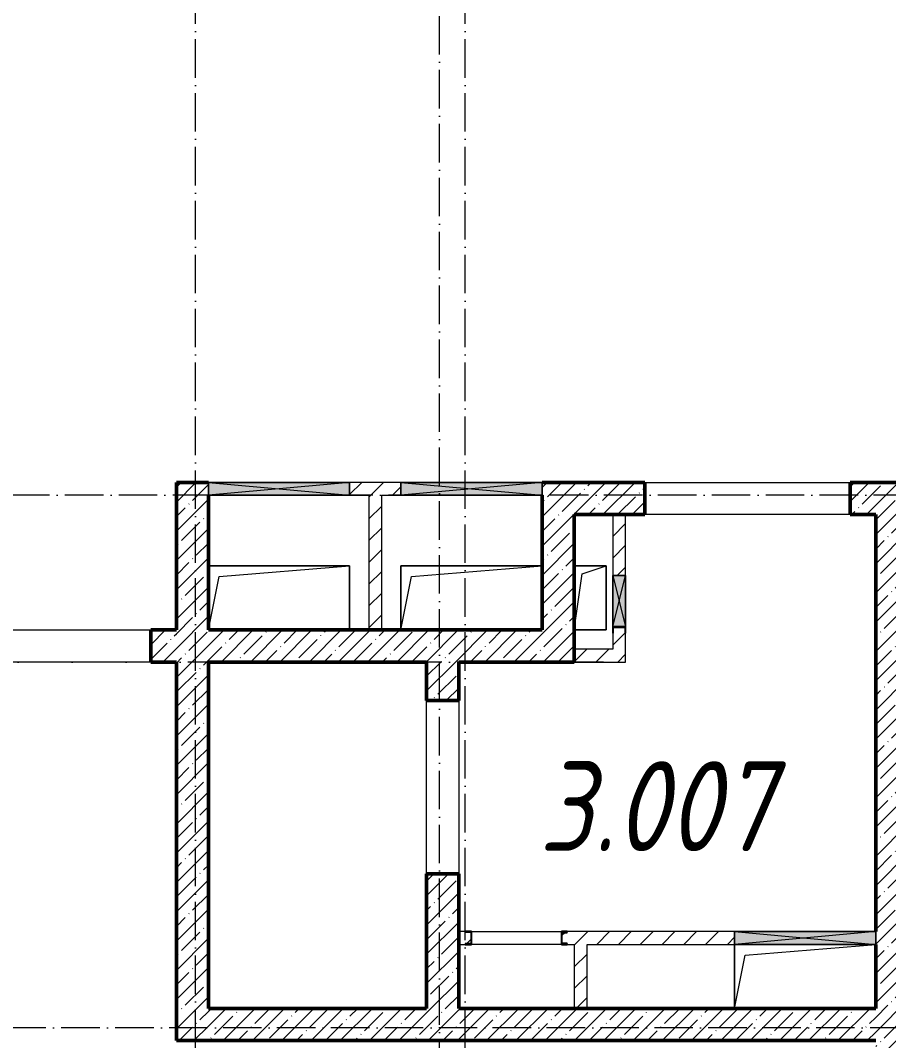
# Model space of a CAD drawing. Header units: millimetres. Extents: x -12989 to 629078, y -109036 to 555275.
# Drawn here: x 529895 to 536660, y -31685 to -23735 of the extents above; entities that cross this region are included whole.
import ezdxf

# ---------------------------------------------------------------- set-up
doc = ezdxf.new("R2010")
doc.units = ezdxf.units.MM
doc.linetypes.add('50_200_ШТРИХ_1Т_ш5_п1_п1_', pattern=[700, 500, -100, 0, -100])
for name, color, linetype, lineweight in [('A-DETL-GENF-OTLN', 7, 'Continuous', 9), ('A-FLOR-____-OTLN', 7, 'Continuous', 9), ('A-GENM-____-MCUT', 7, 'Continuous', 25), ('A-GENM-____-OTLN', 7, 'Continuous', 9), ('A-GENM-____-OTLN-1', 7, 'Continuous', 25), ('A-GLAZ-____-OTLN', 7, 'Continuous', 9), ('A-WALL-____-MCUT-2', 7, 'Continuous', 50), ('A-WALL-____-OTLN', 7, 'Continuous', 9), ('A-WALL-____-PATT-1', 7, 'Continuous', 9), ('A-WALL-FNSH-MCUT-1', 7, 'Continuous', 9), ('I-WALL-____-OTLN', 7, 'Continuous', 9), ('S-GRID-____-OTLN-1', 7, '50_200_ШТРИХ_1Т_ш5_п1_п1_', 9), ('Марки помещений', 7, 'Continuous', 9)]:
    doc.layers.add(name, color=color, linetype=linetype, lineweight=lineweight)
doc.styles.add('ISOCPEUR_I_2', font='isocpeui.ttf', dxfattribs={"width": 0.85, "height": 2.3})
pattern_1 = [(45, (523510.01, -90515.61), (-84.85281, 84.85281), [])]
pattern_2 = [(45, (523510, -90515.61), (-114.04925, 114.04925), []), (45, (523624.06, -90515.61), (-114.04925, 114.04925), [201.612, -40.322, 3.353, -36.97])]

# ---------------------------------------------------------------- blocks, each defined once
blk = doc.blocks.new('154_Фахверк_СКБ_Швеллер - Тип_100_3960_зеркало-28515619-АР1_План отверстий 3 этажа в осях 1-64_Ю-ЯЯ')
at = {"layer": 'A-GENM-____-MCUT'}
for p, q in [((175, 50), (125, 50)), ((125, 50), (125, -50)), ((128, 47), (175, 47)), ((128, -47), (128, 47)), ((175, 47), (175, 50)), ((125, -50), (175, -50)), ((175, -47), (128, -47)), ((175, -50), (175, -47))]:
    blk.add_line(p, q, dxfattribs=at)
blk = doc.blocks.new('154_Стойка_СКБ_Швеллер - СМ-2180_100-28318692-АР1_План отверстий 3 этажа в осях 1-64_Ю-ЯЯ')
at = {"layer": 'A-GENM-____-MCUT'}
for p, q in [((171, 50), (125, 50)), ((125, 50), (125, -50)), ((129.5, 42.4), (171, 42.4)), ((129.5, -42.4), (129.5, 42.4)), ((171, 42.4), (171, 50)), ((125, -50), (171, -50)), ((171, -42.4), (129.5, -42.4)), ((171, -50), (171, -42.4))]:
    blk.add_line(p, q, dxfattribs=at)
blk = doc.blocks.new('AR_Отверстие прямоугольное _в плите_ - AR_Отверстие прямоугольное _в плите_-V187-АР1_План отверстий 3 этажа в осях 1-64_Ю-ЯЯ')
at = {"layer": 'A-GENM-____-OTLN'}
for p, q in [((-550, 250), (-550, -250)), ((-466.7, 166.7), (550, 250)), ((-550, -250), (-466.7, 166.7))]:
    blk.add_line(p, q, dxfattribs=at)
blk = doc.blocks.new('AR_Отверстие прямоугольное _в плите_ - AR_Отверстие прямоугольное _в плите_-V169-АР1_План отверстий 3 этажа в осях 1-64_Ю-ЯЯ')
at = {"layer": 'A-GENM-____-OTLN'}
for p, q in [((125, 250), (-125, 250)), ((-62.5, 187.5), (125, 250)), ((125, -250), (125, 250)), ((-125, -250), (-62.5, 187.5)), ((-125, -250), (125, -250))]:
    blk.add_line(p, q, dxfattribs=at)
blk = doc.blocks.new('AR_Отверстие прямоугольное _в плите_ - AR_Отверстие прямоугольное _в плите_-V201-АР1_План отверстий 3 этажа в осях 1-64_Ю-ЯЯ')
at = {"layer": 'A-GENM-____-OTLN'}
for p, q in [((550, 250), (-550, 250)), ((-550, 250), (-550, -249.7)), ((-466.7, 166.7), (550, 250)), ((-549.9, -249.7), (-466.7, 166.7))]:
    blk.add_line(p, q, dxfattribs=at)
blk = doc.blocks.new('AR_Отверстие прямоугольное _в плите_ - AR_Отверстие прямоугольное _в плите_-V207-АР1_План отверстий 3 этажа в осях 1-64_Ю-ЯЯ')
at = {"layer": 'A-GENM-____-OTLN'}
for p, q in [((550, 250), (-550, 250)), ((-466.7, 166.7), (550, 250)), ((550, -250), (550, 250)), ((-550, -250), (-466.7, 166.7))]:
    blk.add_line(p, q, dxfattribs=at)
blk = doc.blocks.new('AR_Отверстие прямоугольное _в стене_ - AR_Отверстие прямоугольное _в стене__ОВ-36913595-АР1_План отверстий 3 этажа в осях 1-64_Ю-ЯЯ')
at = {"layer": 'A-GLAZ-____-OTLN'}
blk.add_hatch(color=256, dxfattribs=at).paths.add_polyline_path([(550, -50), (550, 50), (-550, 50), (-550, -50), (423.3, -50)], flags=0)
at = {"layer": 'A-DETL-GENF-OTLN'}
for p, q in [((-550, -50), (-550, 50)), ((-550, 50), (550, 50)), ((550, 50), (-550, -50)), ((-550, 50), (550, -50)), ((550, 50), (-550, 50)), ((-550, 50), (-550, -50)), ((550, 50), (550, -50)), ((550, -50), (550, 50)), ((550, -50), (-550, -50)), ((-550, -50), (550, -50))]:
    blk.add_line(p, q, dxfattribs=at)
blk = doc.blocks.new('AR_Отверстие прямоугольное _в стене_ - AR_Отверстие прямоугольное _в стене__ОВ-36916333-АР1_План отверстий 3 этажа в осях 1-64_Ю-ЯЯ')
at = {"layer": 'A-GLAZ-____-OTLN'}
blk.add_hatch(color=256, dxfattribs=at).paths.add_polyline_path([(-141.8, -50), (550, -50), (550, 50), (-550, 50), (-550, -50)], flags=0)
at = {"layer": 'A-DETL-GENF-OTLN'}
for p, q in [((-550, -50), (-550, 50)), ((-550, 50), (550, 50)), ((550, 50), (-550, -50)), ((-550, 50), (550, -50)), ((550, 50), (-550, 50)), ((-550, 50), (-550, -50)), ((550, 50), (550, -50)), ((550, -50), (550, 50)), ((550, -50), (-550, -50)), ((-550, -50), (550, -50))]:
    blk.add_line(p, q, dxfattribs=at)
blk = doc.blocks.new('AR_Отверстие прямоугольное _в стене_ - AR_Отверстие прямоугольное _в стене__ОВ-36914865-АР1_План отверстий 3 этажа в осях 1-64_Ю-ЯЯ')
at = {"layer": 'A-GLAZ-____-OTLN'}
blk.add_hatch(color=256, dxfattribs=at).paths.add_polyline_path([(-200, 50), (-200, -50), (200, -50), (200, 50)], flags=0)
at = {"layer": 'A-DETL-GENF-OTLN'}
for p, q in [((-200, 50), (200, 50)), ((200, 50), (-200, -50)), ((-200, 50), (200, -50)), ((200, 50), (-200, 50)), ((200, 50), (200, -50)), ((200, -50), (200, 50)), ((200, -50), (-200, -50)), ((-200, -50), (200, -50))]:
    blk.add_line(p, q, dxfattribs=at)
blk = doc.blocks.new('AR_Отверстие прямоугольное _в стене__БезПР - AR_Отверстие прямоугольное _в стене__БезПР-36429225-АР1_План отверстий 3 этажа в осях 1-64_Ю-ЯЯ')
at = {"layer": 'A-GLAZ-____-OTLN'}
blk.add_hatch(color=256, dxfattribs=at).paths.add_polyline_path([(550, -50), (550, 50), (-550, 50), (-550, -50)], flags=0)
at = {"layer": 'A-DETL-GENF-OTLN'}
for p, q in [((-550, -50), (-550, 50)), ((-550, 50), (550, 50)), ((550, 50), (-550, -50)), ((-550, 50), (550, -50)), ((550, 50), (-550, 50)), ((-550, 50), (-550, -50)), ((550, 50), (550, -50)), ((550, -50), (550, 50)), ((550, -50), (-550, -50)), ((-550, -50), (550, -50))]:
    blk.add_line(p, q, dxfattribs=at)
at = {"layer": 'A-GLAZ-____-OTLN'}
blk.add_line((550, 50), (-550, 50), dxfattribs=at)
blk = doc.blocks.new('3эт')
at = {"layer": 'S-GRID-____-OTLN-1', "color": 251, "ltscale": 0.6, "true_color": 0x636466}
for p, q in [((291520.7, -33971.9), (291520.7, 4029.4)), ((293420.7, -33791.8), (293420.7, 4029.4)), ((293620.7, -33971.9), (293620.7, 3765.1)), ((387845.1, -23782.4), (279101.9, -23782.4)), ((294700.1, -25082.4), (279101.9, -25082.4)), ((359250.7, -27932.4), (279101.9, -27932.4))]:
    blk.add_line(p, q, dxfattribs=at)

msp = doc.modelspace()

# ---------------------------------------------------------------- hatches: boundary and pattern name
at = {"layer": 'A-WALL-____-PATT-1'}
h = msp.add_hatch(dxfattribs=at)
h.set_pattern_fill('FP_12', color=256, style=0, pattern_type=2)
h.set_pattern_definition(pattern_2)
h.paths.add_polyline_path([(531360.0077, -31684.5723), (531360.0077, -27334.5723), (531110.0077, -27334.5723), (531110.0077, -31684.5723)], flags=0)
h = msp.add_hatch(dxfattribs=at)
h.set_pattern_fill('FP_7', color=256, style=0, pattern_type=2)
h.set_pattern_definition(pattern_1)
h.paths.add_polyline_path([(532860.0077, -27434.5723), (532860.0077, -27334.5723), (532460.0077, -27334.5723), (532460.0077, -27434.5723), (532710.0077, -27434.5723)], flags=0)
h = msp.add_hatch(dxfattribs=at)
h.set_pattern_fill('FP_12', color=256, style=0, pattern_type=2)
h.set_pattern_definition(pattern_2)
h.paths.add_polyline_path([(536560.0077, -27584.5723), (536560.0077, -27334.5723), (536360.0077, -27334.5723), (536360.0077, -27584.5723)], flags=0)
h.paths.add_polyline_path([(534760.0077, -27584.5723), (534760.0077, -27334.5723), (533960.0077, -27334.5723), (533960.0077, -27584.5723), (534210.0077, -27584.5723)], flags=0)
h = msp.add_hatch(dxfattribs=at)
h.set_pattern_fill('FP_12', color=256, style=0, pattern_type=2)
h.set_pattern_definition(pattern_2)
h.paths.add_polyline_path([(536560.0077, -34834.5723), (536810.0077, -34834.5723), (536810.0077, -27334.5723), (536560.0077, -27334.5723), (536560.0077, -33292.1615)], flags=0)
h = msp.add_hatch(dxfattribs=at)
h.set_pattern_fill('FP_7', color=256, style=0, pattern_type=2)
h.set_pattern_definition(pattern_1)
h.paths.add_polyline_path([(532710.0077, -28484.5723), (532710.0077, -27434.5723), (532610.0077, -27434.5723), (532610.0077, -28484.5723)], flags=0)
h = msp.add_hatch(dxfattribs=at)
h.set_pattern_fill('FP_12', color=256, style=0, pattern_type=2)
h.set_pattern_definition(pattern_2)
h.paths.add_polyline_path([(534210.0077, -28484.5723), (534210.0077, -27584.5723), (533960.0077, -27584.5723), (533960.0077, -28484.5723), (534100.7675, -28484.5723)], flags=0)
h = msp.add_hatch(dxfattribs=at)
h.set_pattern_fill('FP_7', color=256, style=0, pattern_type=2)
h.set_pattern_definition(pattern_1)
h.paths.add_polyline_path([(534610.0077, -28734.5723), (534610.0077, -28509.5723), (534607.0077, -28509.5723), (534607.0077, -28462.5723), (534513.0077, -28462.5723), (534513.0077, -28509.5723), (534510.0077, -28509.5723), (534510.0077, -28734.5723)], flags=0)
h.paths.add_polyline_path([(534610.0077, -28059.5723), (534610.0077, -27584.5723), (534510.0077, -27584.5723), (534510.0077, -28059.5723), (534564.7696, -28059.5723)], flags=0)
h = msp.add_hatch(dxfattribs=at)
h.set_pattern_fill('FP_12', color=256, style=0, pattern_type=2)
h.set_pattern_definition(pattern_2)
h.paths.add_polyline_path([(531110.0077, -28734.5723), (531110.0077, -28484.5723), (530910.0077, -28484.5723), (530910.0077, -28734.5723)], flags=0)
h.paths.add_polyline_path([(529060.0077, -28734.5723), (529310.0077, -28734.5723), (529310.0077, -28484.5723), (529060.0077, -28484.5723)], flags=0)
h = msp.add_hatch(dxfattribs=at)
h.set_pattern_fill('FP_12', color=256, style=0, pattern_type=2)
h.set_pattern_definition(pattern_2)
h.paths.add_polyline_path([(534100.7675, -28734.5723), (534210.0077, -28734.5723), (534210.0077, -28484.5723), (531360.0077, -28484.5723), (531360.0077, -28734.5723), (533310.0077, -28734.5723)], flags=0)
h = msp.add_hatch(dxfattribs=at)
h.set_pattern_fill('FP_7', color=256, style=0, pattern_type=2)
h.set_pattern_definition(pattern_1)
h.paths.add_polyline_path([(534510.0077, -28734.5723), (534510.0077, -28634.5723), (534210.0077, -28634.5723), (534210.0077, -28734.5723)], flags=0)
h = msp.add_hatch(dxfattribs=at)
h.set_pattern_fill('FP_12', color=256, style=0, pattern_type=2)
h.set_pattern_definition(pattern_2)
h.paths.add_polyline_path([(533060.0077, -31434.5723), (533310.0077, -31434.5723), (533310.0077, -30384.9198), (533060.0077, -30384.9198)], flags=0)
h.paths.add_polyline_path([(533310.0077, -29034.9198), (533310.0077, -28734.5723), (533060.0077, -28734.5723), (533060.0077, -29034.9198)], flags=0)
h = msp.add_hatch(dxfattribs=at)
h.set_pattern_fill('FP_7', color=256, style=0, pattern_type=2)
h.set_pattern_definition(pattern_1)
h.paths.add_polyline_path([(533360.0077, -30934.5723), (533360.0077, -30931.5723), (533407.0077, -30931.5723), (533407.0077, -30837.5723), (533360.0077, -30837.5723), (533360.0077, -30834.5723), (533310.0077, -30834.5723), (533310.0077, -30934.5723)], flags=0)
h.paths.add_polyline_path([(534310.0077, -30934.5723), (535460.0077, -30934.5723), (535460.0077, -30834.5723), (534156.0077, -30834.5723), (534156.0077, -30842.1723), (534114.5077, -30842.1723), (534114.5077, -30926.9723), (534156.0077, -30926.9723), (534156.0077, -30934.5723), (534210.0077, -30934.5723)], flags=0)
h = msp.add_hatch(dxfattribs=at)
h.set_pattern_fill('FP_7', color=256, style=0, pattern_type=2)
h.set_pattern_definition(pattern_1)
h.paths.add_polyline_path([(534310.0077, -31434.5723), (534310.0077, -30934.5723), (534210.0077, -30934.5723), (534210.0077, -31434.5723)], flags=0)
h = msp.add_hatch(dxfattribs=at)
h.set_pattern_fill('FP_12', color=256, style=0, pattern_type=2)
h.set_pattern_definition(pattern_2)
h.paths.add_polyline_path([(536560.0077, -31684.5723), (536560.0077, -31434.5723), (531360.0077, -31434.5723), (531360.0077, -31684.5723), (535868.2317, -31684.5723)], flags=0)

# ---------------------------------------------------------------- linework, layer by layer
at = {"layer": 'A-FLOR-____-OTLN'}
for p, q in [((531360.0077, -27984.5723), (532460.0077, -27984.5723)), ((532460.0077, -27984.5723), (532460.0077, -28484.5723)), ((532860.0077, -27984.9198), (533960.0077, -27984.9198)), ((532860.0077, -28484.5723), (532860.0077, -27984.9198)), ((534210.0077, -27984.5723), (534460.0077, -27984.5723)), ((534460.0077, -27984.5723), (534460.0077, -28484.5723)), ((534460.0077, -28484.5723), (534210.0077, -28484.5723)), ((535460.0077, -31434.5723), (535460.0077, -30934.5723))]:
    msp.add_line(p, q, dxfattribs=at)
at = {"layer": 'A-WALL-____-MCUT-2'}
for p, q in [((531360.0077, -27334.5723), (531110.0077, -27334.5723)), ((531110.0077, -27334.5723), (531110.0077, -28484.5723)), ((534760.0077, -27334.5723), (533960.0077, -27334.5723)), ((534760.0077, -27584.5723), (534760.0077, -27334.5723)), ((536360.0077, -27334.5723), (536360.0077, -27584.5723)), ((536810.0077, -27334.5723), (536360.0077, -27334.5723)), ((531360.0077, -28484.5723), (531360.0077, -27434.5723)), ((533960.0077, -27434.5723), (533960.0077, -28484.5723)), ((534210.0077, -28734.5723), (534210.0077, -27584.5723)), ((534210.0077, -27584.5723), (534760.0077, -27584.5723)), ((536360.0077, -27584.5723), (536560.0077, -27584.5723)), ((536560.0077, -27584.5723), (536560.0077, -30834.5723)), ((531110.0077, -28484.5723), (530910.0077, -28484.5723)), ((530910.0077, -28484.5723), (530910.0077, -28734.5723)), ((533960.0077, -28484.5723), (531360.0077, -28484.5723)), ((530910.0077, -28734.5723), (531110.0077, -28734.5723)), ((531110.0077, -28734.5723), (531110.0077, -31684.5723)), ((531360.0077, -31434.5723), (531360.0077, -28734.5723)), ((531360.0077, -28734.5723), (533060.0077, -28734.5723)), ((533060.0077, -28734.5723), (533060.0077, -29034.9198)), ((533310.0077, -29034.9198), (533310.0077, -28734.5723)), ((533310.0077, -28734.5723), (534210.0077, -28734.5723)), ((533060.0077, -29034.9198), (533310.0077, -29034.9198)), ((533310.0077, -30384.9198), (533060.0077, -30384.9198)), ((533060.0077, -30384.9198), (533060.0077, -31434.5723)), ((533310.0077, -31434.5723), (533310.0077, -30384.9198)), ((536560.0077, -30934.5723), (536560.0077, -31434.5723)), ((533060.0077, -31434.5723), (531360.0077, -31434.5723)), ((536560.0077, -31434.5723), (533310.0077, -31434.5723)), ((531110.0077, -31684.5723), (536560.0077, -31684.5723))]:
    msp.add_line(p, q, dxfattribs=at)
at = {"layer": 'A-WALL-____-OTLN'}
for p, q in [((534760.0077, -27334.5723), (536360.0077, -27334.5723)), ((536360.0077, -27584.5723), (534760.0077, -27584.5723)), ((529310.0077, -28484.5723), (530910.0077, -28484.5723)), ((530910.0077, -28734.5723), (529310.0077, -28734.5723)), ((533060.0077, -30384.9198), (533060.0077, -29034.9198)), ((533310.0077, -29034.9198), (533310.0077, -30384.9198))]:
    msp.add_line(p, q, dxfattribs=at)
at = {"layer": 'A-WALL-FNSH-MCUT-1'}
for p, q in [((532860.0077, -27334.5723), (532460.0077, -27334.5723)), ((532460.0077, -27434.5723), (532610.0077, -27434.5723)), ((532610.0077, -27434.5723), (532610.0077, -28484.5723)), ((532710.0077, -27434.5723), (532860.0077, -27434.5723)), ((532710.0077, -28484.5723), (532710.0077, -27434.5723)), ((534510.0077, -27584.5723), (534510.0077, -28059.5723)), ((534610.0077, -28059.5723), (534610.0077, -27584.5723)), ((534510.0077, -28509.5723), (534510.0077, -28634.5723)), ((534610.0077, -28734.5723), (534610.0077, -28509.5723)), ((534510.0077, -28634.5723), (534210.0077, -28634.5723)), ((534210.0077, -28734.5723), (534610.0077, -28734.5723)), ((533360.0077, -30834.5723), (533310.0077, -30834.5723)), ((535460.0077, -30834.5723), (534156.0077, -30834.5723)), ((533310.0077, -30934.5723), (533360.0077, -30934.5723)), ((534156.0077, -30934.5723), (534210.0077, -30934.5723)), ((534210.0077, -30934.5723), (534210.0077, -31434.5723)), ((534310.0077, -30934.5723), (535460.0077, -30934.5723)), ((534310.0077, -31434.5723), (534310.0077, -30934.5723)), ((534210.0077, -31434.5723), (534310.0077, -31434.5723))]:
    msp.add_line(p, q, dxfattribs=at)
at = {"layer": 'I-WALL-____-OTLN'}
for p, q in [((533410.0077, -30834.5723), (534110.0077, -30834.5723)), ((534110.0077, -30934.5723), (533410.0077, -30934.5723))]:
    msp.add_line(p, q, dxfattribs=at)

# ---------------------------------------------------------------- block references
msp.add_blockref('3эт', (239739.3002, -3652.1582))
at = {"layer": 'A-GENM-____-OTLN'}
for name, p in [('AR_Отверстие прямоугольное _в плите_ - AR_Отверстие прямоугольное _в плите_-V207-АР1_План отверстий 3 этажа в осях 1-64_Ю-ЯЯ', (531910.0077, -28234.5723)), ('AR_Отверстие прямоугольное _в плите_ - AR_Отверстие прямоугольное _в плите_-V201-АР1_План отверстий 3 этажа в осях 1-64_Ю-ЯЯ', (533410.0077, -28234.9198)), ('AR_Отверстие прямоугольное _в плите_ - AR_Отверстие прямоугольное _в плите_-V169-АР1_План отверстий 3 этажа в осях 1-64_Ю-ЯЯ', (534335.0077, -28234.5723)), ('AR_Отверстие прямоугольное _в плите_ - AR_Отверстие прямоугольное _в плите_-V187-АР1_План отверстий 3 этажа в осях 1-64_Ю-ЯЯ', (536010.0077, -31184.5723))]:
    msp.add_blockref(name, p, dxfattribs=at)
at = {"layer": 'A-GENM-____-OTLN-1'}
for p, rotation in [((534560.0077, -28334.5723), 269.9999999999999), ((533535.0077, -30884.5723), 180)]:
    msp.add_blockref('154_Фахверк_СКБ_Швеллер - Тип_100_3960_зеркало-28515619-АР1_План отверстий 3 этажа в осях 1-64_Ю-ЯЯ', p, dxfattribs=dict(at, rotation=rotation))
msp.add_blockref('154_Стойка_СКБ_Швеллер - СМ-2180_100-28318692-АР1_План отверстий 3 этажа в осях 1-64_Ю-ЯЯ', (533985.0077, -30884.5723), dxfattribs=at)
at = {"layer": 'A-GLAZ-____-OTLN'}
for name, p in [('AR_Отверстие прямоугольное _в стене_ - AR_Отверстие прямоугольное _в стене__ОВ-36913595-АР1_План отверстий 3 этажа в осях 1-64_Ю-ЯЯ', (531910.0077, -27384.5723)), ('AR_Отверстие прямоугольное _в стене__БезПР - AR_Отверстие прямоугольное _в стене__БезПР-36429225-АР1_План отверстий 3 этажа в осях 1-64_Ю-ЯЯ', (533410.0077, -27384.5723)), ('AR_Отверстие прямоугольное _в стене_ - AR_Отверстие прямоугольное _в стене__ОВ-36916333-АР1_План отверстий 3 этажа в осях 1-64_Ю-ЯЯ', (536010.0077, -30884.5723))]:
    msp.add_blockref(name, p, dxfattribs=at)
at = {"layer": 'A-GLAZ-____-OTLN', "rotation": 89.9999999999999}
msp.add_blockref('AR_Отверстие прямоугольное _в стене_ - AR_Отверстие прямоугольное _в стене__ОВ-36914865-АР1_План отверстий 3 этажа в осях 1-64_Ю-ЯЯ', (534560.0077, -28259.5723), dxfattribs=at)

# ---------------------------------------------------------------- texts
at = {"layer": 'Марки помещений', "insert": (533935.4954, -29508.0111), "char_height": 700, "width": 785.65375, "attachment_point": 1, "style": 'ISOCPEUR_I_2'}
msp.add_mtext('3.007', dxfattribs=at)

doc.saveas('drawing.dxf')
